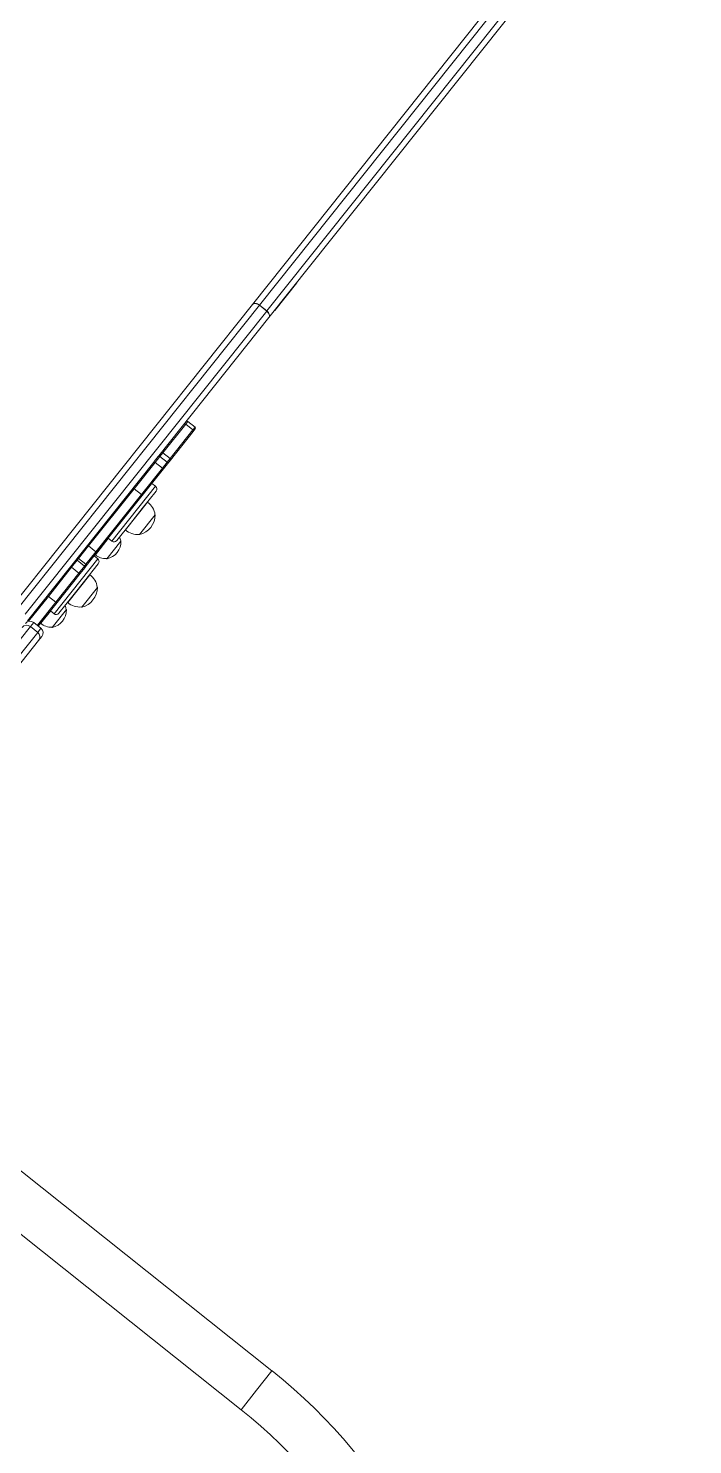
# Model space of a CAD drawing. Header units: millimetres. Extents: x -229914 to 856942, y -268655 to 87212.
# Drawn here: x -132774 to -132206, y 21580 to 22791 of the extents above; entities that cross this region are included whole.
import ezdxf

# ---------------------------------------------------------------- set-up
doc = ezdxf.new("R2010")
doc.units = ezdxf.units.MM

# ---------------------------------------------------------------- blocks, each defined once
blk = doc.blocks.new('Т912NEW')
at = {"color": 7, "linetype": 'Continuous', "lineweight": 15}
for p, q in [((4540.7, 4205.1), (4540.7, 4786.5)), ((4545.7, 4789.9), (4545.7, 4208.4)), ((4553.7, 4208.4), (4553.7, 4789.9)), ((4558.7, 4786.5), (4558.7, 4205.1)), ((4558.9, 4243.4), (4558.7, 4243.4)), ((4558.9, 4243.1), (4558.9, 4243.4)), ((4558.9, 4213), (4558.9, 4243.1)), ((4540.7, 3873.7), (4540.7, 4205.1)), ((4545.7, 4208.4), (4553.7, 4208.4)), ((4545.7, 4208.4), (4545.7, 4208.3)), ((4545.7, 4208.3), (4545.7, 3877)), ((4553.7, 4208.3), (4545.7, 4208.3)), ((4553.7, 4208.4), (4553.7, 4208.3)), ((4553.7, 3877), (4553.7, 4208.3)), ((4558.7, 4213.1), (4558.9, 4213.1)), ((4558.7, 4205.1), (4558.7, 4054)), ((4567.7, 4092.4), (4559.7, 4092.4)), ((4567.7, 4089.6), (4559.7, 4089.6)), ((4568.7, 4091.4), (4568.7, 4088.6)), ((4568.7, 4088.6), (4568.7, 4057.3)), ((4567.7, 4058.3), (4559.7, 4058.3)), ((4568.7, 4057.3), (4568.7, 4053.3)), ((4558.7, 4053.3), (4558.7, 4054)), ((4558.7, 4047.7), (4558.7, 4053.3)), ((4558.7, 4047), (4558.7, 4047.7)), ((4558.7, 4047), (4558.7, 3873.7)), ((4559.7, 4054.3), (4559.7, 4047.6)), ((4559.7, 4054.3), (4567.7, 4054.3)), ((4559.7, 4047.6), (4559.7, 4018.8)), ((4567.7, 4047.6), (4559.7, 4047.6)), ((4567.7, 4047.6), (4567.7, 4054.3)), ((4567.7, 4018.8), (4567.7, 4047.6)), ((4568.7, 4053.3), (4568.7, 4047.7)), ((4568.7, 4047.7), (4568.7, 4018.6)), ((4572.7, 4031.9), (4568.7, 4031.9)), ((4575.7, 4028.9), (4575.7, 4010)), ((4559.7, 4018.8), (4559.7, 3956.4)), ((4567.7, 4018.8), (4559.7, 4018.8)), ((4567.7, 3956.4), (4567.7, 4018.8)), ((4568.7, 4018.6), (4568.7, 3955.7)), ((4575.9, 4017), (4575.7, 4017)), ((4575.7, 3993.7), (4575.7, 4010)), ((4575.9, 3986.7), (4575.9, 4017.1)), ((4587.7, 4012.6), (4587.5, 4012.6)), ((4587.7, 3991.1), (4587.7, 4012.6)), ((4575.7, 3993.7), (4575.7, 3974.9)), ((4575.7, 3986.7), (4575.9, 3986.7)), ((4587.5, 3991.1), (4587.7, 3991.1)), ((4568.7, 3971.9), (4572.7, 3971.9)), ((4568.9, 3971.9), (4568.9, 3954.1)), ((4578.7, 3976.9), (4578.5, 3976.9)), ((4578.7, 3957.4), (4578.7, 3976.9)), ((4559.7, 3956.4), (4559.7, 3942.7)), ((4567.7, 3956.4), (4559.7, 3956.4)), ((4567.7, 3942.7), (4567.7, 3956.4)), ((4568.7, 3955.7), (4568.7, 3941.8)), ((4568.7, 3954.2), (4568.9, 3954.2)), ((4572.7, 3952.6), (4568.7, 3952.6)), ((4575.7, 3949.6), (4575.7, 3930.8)), ((4578.5, 3957.4), (4578.7, 3957.4)), ((4559.7, 3942.7), (4559.7, 3940.7)), ((4567.7, 3942.7), (4559.7, 3942.7)), ((4559.7, 3940.7), (4559.7, 3933)), ((4559.7, 3940.7), (4567.7, 3940.7)), ((4567.7, 3940.7), (4567.7, 3942.7)), ((4567.7, 3933), (4567.7, 3940.7)), ((4568.7, 3941.8), (4568.7, 3939.8)), ((4568.7, 3939.8), (4568.7, 3933.3)), ((4575.9, 3937.8), (4575.7, 3937.8)), ((4575.9, 3907.4), (4575.9, 3937.8)), ((4567.7, 3933), (4559.7, 3933)), ((4559.7, 3933), (4559.7, 3901.2)), ((4567.7, 3901.2), (4567.7, 3933)), ((4568.7, 3933.3), (4568.7, 3901.8)), ((4575.7, 3914.5), (4575.7, 3930.8)), ((4587.7, 3933.4), (4587.5, 3933.4)), ((4587.7, 3911.9), (4587.7, 3933.4)), ((4575.7, 3914.5), (4575.7, 3895.6)), ((4587.5, 3911.9), (4587.7, 3911.9)), ((4567.7, 3901.2), (4559.7, 3901.2)), ((4568.7, 3901.8), (4568.7, 3876)), ((4575.7, 3907.4), (4575.9, 3907.4)), ((4578.7, 3902), (4578.5, 3902)), ((4578.7, 3882.5), (4578.7, 3902)), ((4568.7, 3892.6), (4572.7, 3892.6)), ((4568.9, 3879.2), (4568.9, 3892.6)), ((4571.7, 3876), (4563.7, 3876)), ((4568.7, 3879.3), (4568.9, 3879.3)), ((4578.5, 3882.5), (4578.7, 3882.5)), ((4571.7, 3871.5), (4563.7, 3871.5)), ((4576.7, 3871), (4576.7, 3866.5)), ((4576.7, 3866.5), (4576.7, 3786.1)), ((5121.7, 3502.3), (4825.7, 3502.3)), ((4841, 3460), (5121.7, 3460))]:
    blk.add_line(p, q, dxfattribs=at)
at = {"color": 8, "linetype": 'Continuous', "lineweight": 15}
for p, q in [((4559.7, 4092.4), (4559.7, 4089.6)), ((4559.7, 4089.6), (4559.7, 4058.3)), ((4567.7, 4089.6), (4567.7, 4092.4)), ((4567.7, 4058.3), (4567.7, 4089.6)), ((4559.7, 4058.3), (4559.7, 4054.3)), ((4567.7, 4054.3), (4567.7, 4058.3)), ((4572.7, 3971.9), (4572.7, 4031.9)), ((4572.7, 3892.6), (4572.7, 3952.6)), ((4559.7, 3901.2), (4559.7, 3874)), ((4567.7, 3876), (4567.7, 3901.2)), ((4563.7, 3876), (4563.7, 3871.5)), ((4571.7, 3871.5), (4571.7, 3876)), ((4563.7, 3871.5), (4563.7, 3787.3)), ((4571.7, 3787.3), (4571.7, 3871.5)), ((5121.7, 3502.3), (5121.7, 3481.2)), ((5121.7, 3481.2), (5121.7, 3460))]:
    blk.add_line(p, q, dxfattribs=at)
at = {"color": 7, "linetype": 'Continuous', "lineweight": 15, "flags": 128}
for points in [[(4545.7, 4208.4), (4544.8, 4208.4), (4543.8, 4208.2), (4543, 4207.9), (4542.2, 4207.4), (4541.6, 4206.9), (4541.1, 4206.4), (4540.8, 4205.7), (4540.7, 4205.1)], [(4540.7, 4205.1), (4540.8, 4205.7), (4541.1, 4206.3), (4541.6, 4206.9), (4542.2, 4207.3), (4543, 4207.7), (4543.8, 4208), (4544.8, 4208.2), (4545.7, 4208.3)], [(4558.7, 4205.1), (4558.7, 4205.7), (4558.4, 4206.4), (4557.9, 4206.9), (4557.3, 4207.4), (4556.5, 4207.9), (4555.7, 4208.2), (4554.7, 4208.4), (4553.7, 4208.4)], [(4558.7, 4205.1), (4558.7, 4205.7), (4558.4, 4206.3), (4557.9, 4206.9), (4557.3, 4207.3), (4556.5, 4207.7), (4555.7, 4208), (4554.7, 4208.2), (4553.7, 4208.3)], [(4559.7, 3933), (4559.6, 3933), (4559.4, 3933), (4559.2, 3933), (4559, 3933.1), (4558.9, 3933.1), (4558.8, 3933.2), (4558.8, 3933.2), (4558.7, 3933.3)], [(4568.7, 3933.3), (4568.7, 3933.2), (4568.7, 3933.2), (4568.6, 3933.1), (4568.5, 3933.1), (4568.3, 3933), (4568.1, 3933), (4567.9, 3933), (4567.7, 3933)], [(4559.7, 3901.2), (4559.6, 3901.2), (4559.4, 3901.2), (4559.2, 3901.3), (4559, 3901.3), (4558.9, 3901.4), (4558.8, 3901.5), (4558.8, 3901.6), (4558.7, 3901.8)], [(4568.7, 3901.8), (4568.7, 3901.6), (4568.7, 3901.5), (4568.6, 3901.4), (4568.5, 3901.3), (4568.3, 3901.3), (4568.1, 3901.2), (4567.9, 3901.2), (4567.7, 3901.2)]]:
    blk.add_lwpolyline(points, dxfattribs=at)
at = {"color": 7, "linetype": 'Continuous', "lineweight": 15}
for centre, radius, start, end in [((4559.7, 4091.4), 1, 90, 180), ((4559.7, 4088.6), 0.996, 89.7524, 179.8045), ((4567.7, 4091.4), 1, 0, 90), ((4567.8, 4088.6), 0.996, 0.1968, 90.2463), ((4559.7, 4057.3), 1, 90, 180), ((4567.7, 4057.3), 1, 0, 90), ((4559.7, 4053.3), 0.983, 88.9965, 178.9695), ((4559.5, 4049.3), 1.72, 243.8898, 278.1719), ((4567.8, 4053.3), 0.983, 1.0317, 91.0023), ((4568, 4049.3), 1.72, 261.8289, 296.1094), ((4572.7, 4028.9), 3, 0, 90), ((4559.5, 4017.4), 1.42, 80.2823, 122.3675), ((4568, 4017.4), 1.42, 57.6335, 99.7167), ((4576.7, 4001.9), 15.2, 44.9558, 93.0153), ((4573.9, 4001.9), 17.5, 322.1, 37.9), ((4576.7, 4001.9), 15.2, 266.9847, 315.0442), ((4572.7, 3974.9), 3, 270, 0), ((4569.7, 3967.2), 13.1, 48.1152, 62.7145), ((4567.3, 3967.2), 15, 319.4584, 40.5416), ((4559.6, 3955.5), 0.889, 81.5347, 167.7122), ((4567.9, 3955.5), 0.889, 12.2891, 98.464), ((4569.7, 3967.2), 13.1, 266.4957, 311.8848), ((4572.7, 3949.6), 3, 0, 90), ((4559.7, 3941.7), 0.954, 87.1208, 176.7194), ((4559.7, 3939.7), 0.977, 88.6357, 178.5902), ((4567.8, 3941.7), 0.954, 3.2819, 92.8779), ((4567.8, 3939.7), 0.977, 1.411, 91.363), ((4576.7, 3922.6), 15.2, 44.9558, 93.0153), ((4573.9, 3922.6), 17.5, 322.1, 37.9), ((4576.7, 3922.6), 15.2, 266.9847, 315.0442), ((4569.7, 3892.3), 13.1, 48.1152, 62.7145), ((4567.3, 3892.3), 15, 319.4584, 40.5416), ((4572.7, 3895.6), 3, 270, 0), ((4563.7, 3871), 5, 90, 180), ((4569.7, 3892.3), 13.1, 266.4957, 311.8848), ((4571.7, 3871), 5, 0, 90), ((4563.7, 3866.5), 5, 90, 180), ((4571.7, 3866.5), 5, 0, 90), ((5121.7, 3031.2), 471.2, 270, 90), ((5121.7, 3031.2), 428.8, 270, 90)]:
    blk.add_arc(centre, radius, start, end, dxfattribs=at)

msp = doc.modelspace()

# ---------------------------------------------------------------- block references
at = {"rotation": 321.4676820499667}
msp.add_blockref('Т912NEW', (-138753.82306, 22094.20638), dxfattribs=at)

doc.saveas('drawing.dxf')
